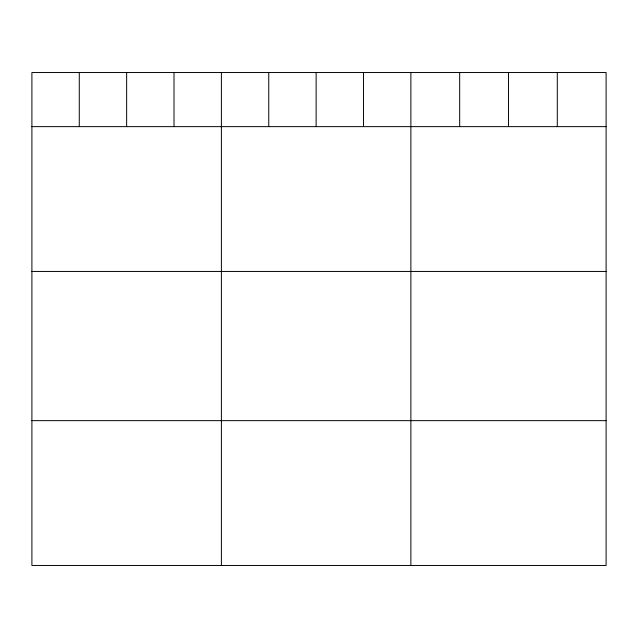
<?xml version="1.0" encoding="UTF-8"?>
<svg xmlns="http://www.w3.org/2000/svg" width="638" height="638" viewBox="0 0 638 638"><rect width="100%" height="100%" fill="white"/><g stroke="black" fill="none" stroke-linecap="round" stroke-linejoin="round"><path stroke-width="0.96" d="M606.1 126.635L606.1 565.467L31.9 565.467L31.9 72.533L606.1 72.533L606.1 126.635L31.9 126.635M31.9 271.445L606.1 271.445M31.9 420.649L606.1 420.649M557.293 72.533L557.293 126.635M508.486 72.533L508.486 126.635M459.679 72.533L459.679 126.635M410.872 72.533L410.872 565.467M363.5 72.533L363.5 126.635M316.129 72.533L316.129 126.635M268.757 72.533L268.757 126.635M221.386 72.533L221.386 565.467M174.014 72.533L174.014 126.635M126.643 72.533L126.643 126.635M79.272 72.533L79.272 126.635"/></g></svg>
